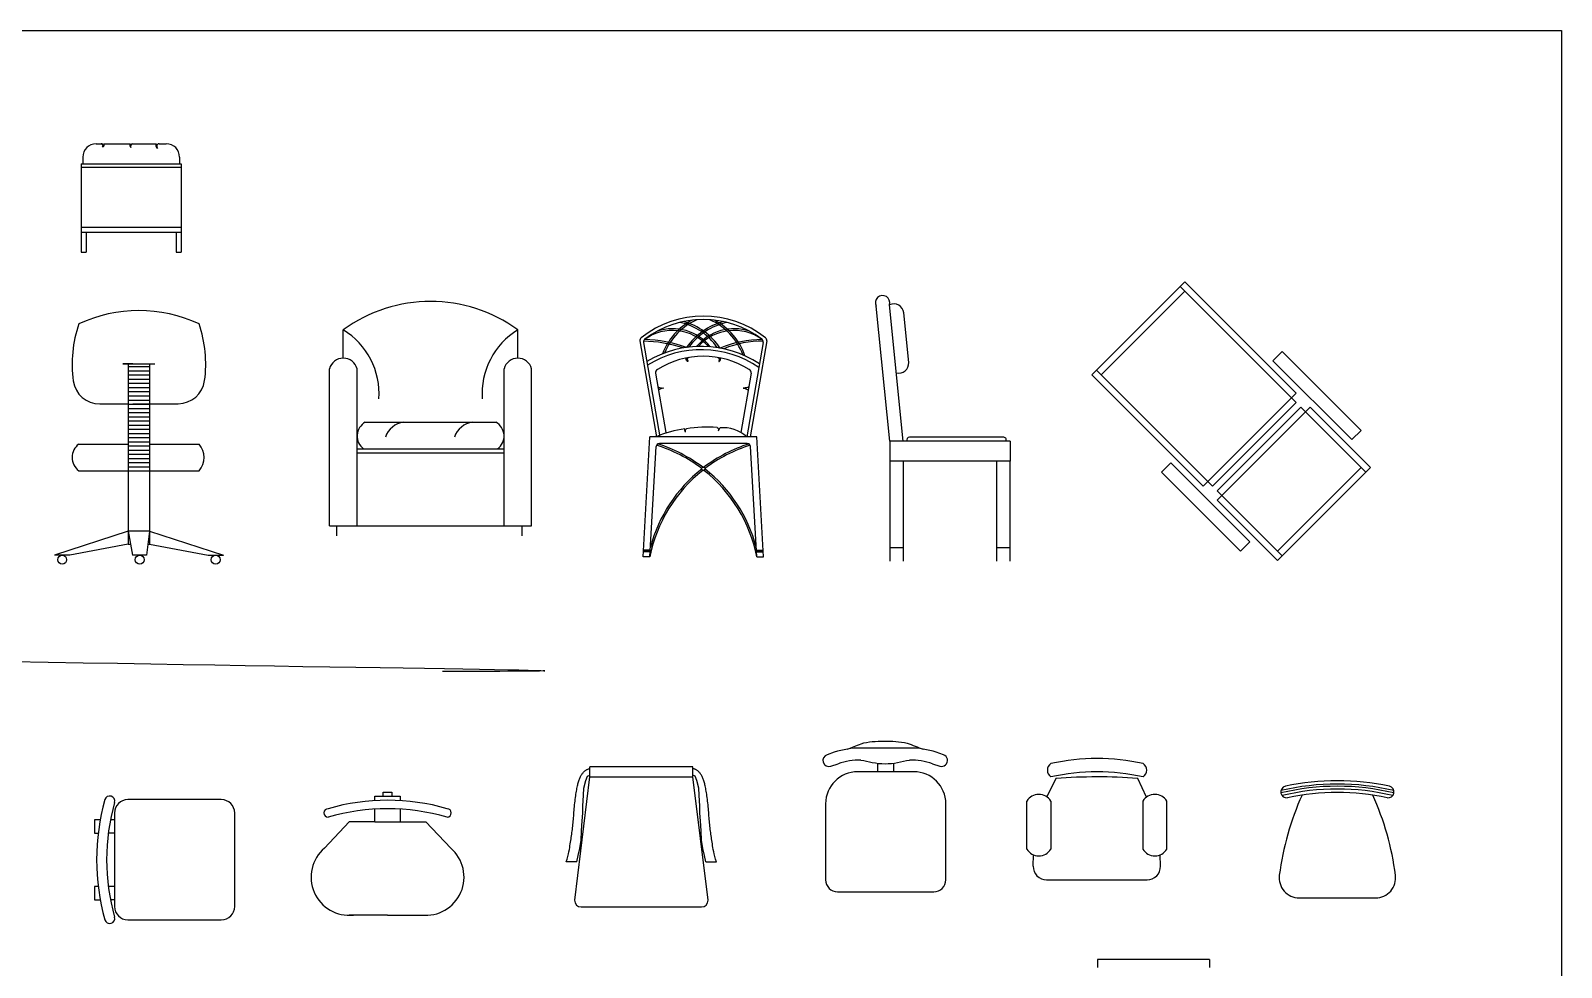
# Model space of a CAD drawing. Header units: metres. Extents: x 3586 to 7307, y 3108 to 6437.
# Drawn here: x 4052.531 to 4053.165, y 3261.813 to 3262.201 of the extents above; entities that cross this region are included whole.
import ezdxf

# ---------------------------------------------------------------- set-up
doc = ezdxf.new("R2010")
doc.units = ezdxf.units.M
doc.layers.add('FURNITURE', color=40, linetype='Continuous')
doc.layers.add('landscape', color=7, linetype='Continuous')

msp = doc.modelspace()

# ---------------------------------------------------------------- hatches: boundary and pattern name
at = {"layer": 'landscape', "linetype": 'Continuous'}
h = msp.add_hatch(dxfattribs=at)
h.set_pattern_fill('ANSI31', color=256, scale=0.01383535051856384, angle=135, style=0)
h.set_pattern_definition([(180, (4043.803296773258, 3286.038798226904), (-3.072064939893835e-19, -0.00172941881482048), [])])
h.paths.add_polyline_path([(4052.58016863813, 3262.06325814543), (4052.571314013798, 3262.06325814543), (4052.571314013798, 3262.018985023771), (4052.58016863813, 3262.018985023771)])

# ---------------------------------------------------------------- linework, layer by layer
for p, q in [((4052.37925082707, 3262.201409786619), (4053.165060419639, 3262.201409786619)), ((4053.165060419639, 3262.201409786619), (4053.165060419639, 3261.36325954664)), ((4052.551773706053, 3262.10955020911), (4052.553849008631, 3262.10955020911)), ((4052.591204455031, 3262.10955020911), (4052.593279757609, 3262.10955020911)), ((4052.970511844391, 3262.058798564483), (4053.008988705749, 3262.097275425842)), ((4053.008988705749, 3262.097275425842), (4053.05516093938, 3262.051103192211)), ((4052.974359530527, 3262.058798564483), (4053.008988705749, 3262.093427739706)), ((4053.007064862682, 3262.095351582774), (4053.05516093938, 3262.047255506076)), ((4052.886865793545, 3262.031299799412), (4052.881197500365, 3262.087206391226)), ((4052.892371706662, 3262.031299799412), (4052.886703413482, 3262.087764628256)), ((4052.886703413482, 3262.087764628256), (4052.886703413482, 3262.087764628256)), ((4052.894665480799, 3262.063855857758), (4052.89259907719, 3262.084440383359)), ((4053.049389410176, 3262.068417779823), (4053.04554172404, 3262.064570093687)), ((4053.04554172404, 3262.064570093687), (4053.078247056195, 3262.031864761532)), ((4053.049389410176, 3262.068417779823), (4053.08209474233, 3262.035712447668)), ((4053.016684078021, 3262.012626330853), (4052.970511844391, 3262.058798564483)), ((4053.020531764157, 3262.012626330853), (4052.972435687459, 3262.060722407551)), ((4053.05516093938, 3262.051103192211), (4053.016684078021, 3262.012626330853)), ((4053.05516093938, 3262.047255506076), (4053.020531764157, 3262.012626330853)), ((4053.057084782447, 3262.045331663007), (4053.022455607224, 3262.010702487785)), ((4053.060932468583, 3262.045331663007), (4053.022455607224, 3262.006854801649)), ((4053.057084782447, 3262.045331663007), (4053.084018585399, 3262.018397860056)), ((4053.060932468583, 3262.045331663007), (4053.085942428466, 3262.020321703124)), ((4052.933813119995, 3262.032960041474), (4052.894964966422, 3262.032960041474)), ((4053.08209474233, 3262.035712447668), (4053.078247056195, 3262.031864761532)), ((4052.886865793545, 3262.031299799412), (4052.886865793545, 3262.022998589101)), ((4052.936673055412, 3262.031299799412), (4052.886865793545, 3262.031299799412)), ((4052.936673055412, 3262.031299799412), (4052.936673055412, 3262.022998589101)), ((4052.886865793545, 3262.022998589101), (4052.886865793545, 3261.981492537545)), ((4052.936673055412, 3262.022998589101), (4052.886865793545, 3262.022998589101)), ((4052.892399933752, 3262.022998589101), (4052.892399933752, 3261.981492537545)), ((4052.931138915204, 3261.981492537545), (4052.931138915204, 3262.022998589101)), ((4052.936673055412, 3261.981492537545), (4052.936673055412, 3262.022998589101)), ((4053.003217176545, 3262.022245546193), (4052.99936949041, 3262.018397860057)), ((4053.0359225087, 3261.989540214038), (4053.003217176545, 3262.022245546193)), ((4053.08209474233, 3262.020321703124), (4053.047465567108, 3261.985692527902)), ((4053.085942428466, 3262.020321703124), (4053.047465567108, 3261.981844841766)), ((4053.032074822564, 3261.985692527902), (4052.99936949041, 3262.018397860057)), ((4053.049389410176, 3261.983768684834), (4053.022455607224, 3262.010702487785)), ((4053.047465567108, 3261.981844841766), (4053.022455607224, 3262.006854801649)), ((4053.0359225087, 3261.989540214038), (4053.032074822564, 3261.985692527902)), ((4052.892399933752, 3261.987026677753), (4052.886865793545, 3261.987026677753)), ((4052.936673055412, 3261.987026677753), (4052.931138915204, 3261.987026677753))]:
    msp.add_line(p, q)
for centre, radius, start, end in [((4052.883837170906, 3262.088602854046), 0.002986296866928823, 343.6985671930616, 207.8801479723248), ((4052.888470902953, 3262.084009127623), 0.004150638991617874, 5.963854878460098, 115.2035599378231), ((4052.890523105666, 3262.063566064565), 0.004152499468513093, 256.2705245579493, 4.001790815514078), ((4052.894978224351, 3262.03185554957), 0.001104571473431303, 90.68772517951774, 210.2077229805217), ((4052.933807982067, 3262.031692757679), 0.001267294211050667, 341.9361538308236, 90.23229206339879)]:
    msp.add_arc(centre, radius, start, end)
at = {"start_tangent": (0.9977237583922981, -0.06743368549580633), "end_tangent": (-1, 0)}
msp.add_spline([(4052.030119585056, 3261.956708682202), (4052.082370496824, 3261.953177172081), (4052.701481533636, 3261.935798379509)], degree=3, dxfattribs=at)
at = {"layer": 'FURNITURE'}
for p, q in [((4052.557999613787, 3262.154515098296), (4052.560189079359, 3262.154515098296)), ((4052.561143658259, 3262.154515098296), (4052.57223767301, 3262.154515098296)), ((4052.573026427198, 3262.154515098296), (4052.583000683339, 3262.154515098296)), ((4052.584058350065, 3262.154515098296), (4052.587053849876, 3262.154515098296)), ((4052.551773706053, 3262.146213887984), (4052.551773706053, 3262.10955020911)), ((4052.551773706053, 3262.146213887984), (4052.593279757609, 3262.146213887984)), ((4052.552465473579, 3262.148980958088), (4052.552465473579, 3262.146213887984)), ((4052.592587990083, 3262.148980958088), (4052.592587990083, 3262.146213887984)), ((4052.593279757609, 3262.146213887984), (4052.593279757609, 3262.10955020911)), ((4052.551773706053, 3262.144830352933), (4052.593279757609, 3262.144830352933)), ((4052.551773706053, 3262.119926721999), (4052.593279757609, 3262.119926721999)), ((4052.551773706053, 3262.117851419421), (4052.593279757609, 3262.117851419421)), ((4052.553849008631, 3262.117851419421), (4052.553849008631, 3262.10955020911)), ((4052.591204455031, 3262.117851419421), (4052.591204455031, 3262.10955020911)), ((4052.660412910696, 3262.065642779183), (4052.660412910696, 3262.077358430813)), ((4052.73271458056, 3262.065642779183), (4052.73271458056, 3262.077358430813)), ((4052.569047640607, 3262.063358720804), (4052.582388713607, 3262.063358720804)), ((4052.654700635959, 3261.996213277524), (4052.654700635959, 3262.061239424962)), ((4052.666125185433, 3261.996213277524), (4052.666125185433, 3262.061239424962)), ((4052.727002305823, 3261.996213277524), (4052.727002305823, 3262.061239424962)), ((4052.738426855296, 3261.996213277524), (4052.738426855296, 3262.061239424962)), ((4052.669502223668, 3262.039102864132), (4052.723625267588, 3262.039102864132)), ((4052.666125185433, 3262.028034583717), (4052.727002305823, 3262.028034583717)), ((4052.666125185433, 3262.026374341654), (4052.727002305823, 3262.026374341654)), ((4052.654700635959, 3261.996213277524), (4052.738426855296, 3261.996213277524)), ((4052.657536517022, 3261.996213277524), (4052.657536517022, 3261.992062672369)), ((4052.734435485375, 3261.996213277524), (4052.734435485375, 3261.992062672369)), ((4052.863834783967, 3261.902274115218), (4052.860836597408, 3261.901274719698)), ((4052.895045321395, 3261.904063276307), (4052.874860091373, 3261.904063276307)), ((4052.90906881536, 3261.901274719698), (4052.906070628801, 3261.902274115218)), ((4052.862411641323, 3261.896549587953), (4052.865409827882, 3261.897548983472)), ((4052.89675753523, 3261.89424598173), (4052.873514146359, 3261.89424598173)), ((4052.88181535667, 3261.89424598173), (4052.88181535667, 3261.897738919703)), ((4052.888456324918, 3261.89424598173), (4052.888456324918, 3261.897795035367)), ((4052.904495584886, 3261.897548983472), (4052.907493771444, 3261.896549587953)), ((4052.955657672166, 3261.891395927538), (4052.951864849175, 3261.883795339378)), ((4052.993198512263, 3261.883698491924), (4052.989535741567, 3261.891410039596)), ((4052.609875069275, 3261.882652858133), (4052.571136087823, 3261.882652858133)), ((4052.673453759932, 3261.882274861085), (4052.673453759932, 3261.884035723878)), ((4052.673453759932, 3261.884035723878), (4052.684018936692, 3261.884035723878)), ((4052.676975485519, 3261.884035723878), (4052.676975485519, 3261.885796572585)), ((4052.676975485519, 3261.885796572585), (4052.680497211105, 3261.885796572585)), ((4052.680497211105, 3261.885796572585), (4052.680497211105, 3261.884035723878)), ((4052.684018936692, 3261.884035723878), (4052.684018936692, 3261.882274861085)), ((4052.860232209861, 3261.880964045232), (4052.860232209861, 3261.84941944605)), ((4052.910039471727, 3261.84941944605), (4052.910039471727, 3261.880964045232)), ((4052.943579411164, 3261.86212502986), (4052.943579411164, 3261.882047934607)), ((4052.953540863537, 3261.882047934607), (4052.953540863537, 3261.86212502986)), ((4052.9916605747, 3261.882047934607), (4052.9916605747, 3261.86212502986)), ((4052.993198512263, 3261.883698491924), (4052.993198512263, 3261.883698491924)), ((4053.001622027073, 3261.86212502986), (4053.001622027073, 3261.882047934607)), ((4052.557300737305, 3261.874351647822), (4052.557300737305, 3261.868817507614)), ((4052.559724529629, 3261.874351647822), (4052.557300737305, 3261.874351647822)), ((4052.565601947616, 3261.874351647822), (4052.563948813163, 3261.874351647822)), ((4052.565601947616, 3261.877118717926), (4052.565601947616, 3261.838379736474)), ((4052.615409209483, 3261.838379736474), (4052.615409209483, 3261.877118717926)), ((4052.673453759932, 3261.873371164023), (4052.673453759932, 3261.878653752402)), ((4052.684018936692, 3261.878653752402), (4052.684018936692, 3261.873371164023)), ((4052.557300737305, 3261.868817507614), (4052.558876479753, 3261.868817507614)), ((4052.565601947616, 3261.868817507614), (4052.563059351161, 3261.868817507614)), ((4052.662888583172, 3261.873470547118), (4052.65257485762, 3261.862611834531)), ((4052.673453759932, 3261.873470547118), (4052.662888583172, 3261.873470547118)), ((4052.684018936692, 3261.873371164023), (4052.673453759932, 3261.873371164023)), ((4052.684018936692, 3261.873470547118), (4052.694584113451, 3261.873470547118)), ((4052.694584113451, 3261.873470547118), (4052.704897486831, 3261.862611834531)), ((4052.946274814151, 3261.855078132427), (4052.946412614243, 3261.859764995769)), ((4052.998926347378, 3261.855078132427), (4052.998788547287, 3261.859764995769)), ((4052.951750292473, 3261.84946347048), (4052.993451145764, 3261.84946347048)), ((4052.557300737305, 3261.846680946785), (4052.557300737305, 3261.841146806577)), ((4052.558876479753, 3261.846680946785), (4052.557300737305, 3261.846680946785)), ((4052.565601947616, 3261.846680946785), (4052.563059351161, 3261.846680946785)), ((4052.865212936048, 3261.844438719863), (4052.905058745541, 3261.844438719863)), ((4053.056424421728, 3261.841956247489), (4053.088096679491, 3261.841956247489)), ((4052.557300737305, 3261.841146806577), (4052.559724529629, 3261.841146806577)), ((4052.565601947616, 3261.841146806577), (4052.563948813163, 3261.841146806577)), ((4052.571136087823, 3261.832845596266), (4052.609875069275, 3261.832845596266)), ((4052.678736348312, 3261.834731565667), (4052.662888583172, 3261.834731565667)), ((4052.678736348312, 3261.834731565667), (4052.694584113451, 3261.834731565667)), ((4053.019306032863, 3261.816449778859), (4052.972819255121, 3261.816449778859)), ((4052.972819255121, 3261.816449778859), (4052.972819255121, 3261.813129018028)), ((4053.019306032863, 3261.816449778859), (4053.019306032863, 3261.813129018028))]:
    msp.add_line(p, q, dxfattribs=at)
at = {"layer": 'FURNITURE', "lineweight": -3}
for p, q in [((4052.783280646519, 3262.072762631006), (4052.790204912274, 3262.033064826247)), ((4052.784793876242, 3262.072138830013), (4052.791609335884, 3262.033064826247)), ((4052.834354929756, 3262.072138830013), (4052.827539470115, 3262.033064826247)), ((4052.83586815948, 3262.072762631006), (4052.828943893725, 3262.033064826247)), ((4052.78981727747, 3262.05944247553), (4052.794101643162, 3262.034879594959)), ((4052.829331528529, 3262.05944247553), (4052.825047162836, 3262.034879594959)), ((4052.784670772066, 3261.98325756438), (4052.78743784217, 3262.033064826247)), ((4052.831710963829, 3262.033064826247), (4052.78743784217, 3262.033064826247)), ((4052.834478033933, 3261.98325756438), (4052.831710963829, 3262.033064826247)), ((4052.787443794475, 3261.983287902035), (4052.789982853574, 3262.028990965808)), ((4052.827784547529, 3262.030297756144), (4052.79136425847, 3262.030297756144)), ((4052.831705011524, 3261.983287902035), (4052.829165952425, 3262.028990965808)), ((4052.78743784217, 3261.98325756438), (4052.784670772066, 3261.98325756438)), ((4052.787557403637, 3261.985332866958), (4052.784786066653, 3261.985332866958)), ((4052.787576619402, 3261.985678750721), (4052.784805282418, 3261.985678750721)), ((4052.787595835166, 3261.986024634484), (4052.784824498183, 3261.986024634484)), ((4052.831552970832, 3261.986024634484), (4052.834324307816, 3261.986024634484)), ((4052.831572186597, 3261.985678750721), (4052.834343523581, 3261.985678750721)), ((4052.831591402361, 3261.985332866958), (4052.834362739345, 3261.985332866958)), ((4052.831710963829, 3261.98325756438), (4052.834478033933, 3261.98325756438))]:
    msp.add_line(p, q, dxfattribs=at)
at = {"layer": 'FURNITURE', "linetype": 'Continuous'}
for p, q in [((4052.758837837513, 3261.892506212161), (4052.75900192477, 3261.892798138057)), ((4052.75900192477, 3261.892798138057), (4052.759173483116, 3261.893076782017)), ((4052.759173483116, 3261.893076782017), (4052.759352235845, 3261.893341590625)), ((4052.759352235845, 3261.893341590625), (4052.759537629542, 3261.89359201047)), ((4052.759537629542, 3261.89359201047), (4052.759728003965, 3261.893827488136)), ((4052.759728003965, 3261.893827488136), (4052.759922252286, 3261.894047470209)), ((4052.759922252286, 3261.894047470209), (4052.760119267678, 3261.894251126568)), ((4052.760119267678, 3261.894251126568), (4052.760317389897, 3261.8944379038)), ((4052.760317389897, 3261.8944379038), (4052.760515512117, 3261.894606695077)), ((4052.760515512117, 3261.894606695077), (4052.760712527508, 3261.894757500397)), ((4052.760712527508, 3261.894757500397), (4052.76090760595, 3261.894889766348)), ((4052.76090760595, 3261.894889766348), (4052.761103514514, 3261.895006813414)), ((4052.761103514514, 3261.895006813414), (4052.761303296975, 3261.895112238785)), ((4052.761303296975, 3261.895112238785), (4052.761510827233, 3261.895209362945)), ((4052.761510827233, 3261.895209362945), (4052.761728872357, 3261.895302059794)), ((4052.761564508393, 3261.892352363063), (4052.762480685304, 3261.892823041688)), ((4052.761728872357, 3261.895302059794), (4052.761961029539, 3261.895393926521)), ((4052.761961029539, 3261.895393926521), (4052.762210342555, 3261.895488837026)), ((4052.762210342555, 3261.895488837026), (4052.762480685304, 3261.895590111792)), ((4052.762480685304, 3261.892131274162), (4052.762480685304, 3261.896281879317)), ((4052.805286152981, 3261.896281879317), (4052.762480685304, 3261.896281879317)), ((4052.805286152981, 3261.892131274162), (4052.805286152981, 3261.896281879317)), ((4052.80555649573, 3261.895488837026), (4052.805286152981, 3261.895590111792)), ((4052.806202329892, 3261.892352363063), (4052.805286152981, 3261.892823041688)), ((4052.805805808746, 3261.895393926521), (4052.80555649573, 3261.895488837026)), ((4052.806037965928, 3261.895302059794), (4052.805805808746, 3261.895393926521)), ((4052.806256011052, 3261.895209362945), (4052.806037965928, 3261.895302059794)), ((4052.80646354131, 3261.895112238785), (4052.806256011052, 3261.895209362945)), ((4052.806663323771, 3261.895006813414), (4052.80646354131, 3261.895112238785)), ((4052.806859232335, 3261.894889766348), (4052.806663323771, 3261.895006813414)), ((4052.807054310777, 3261.894757500397), (4052.806859232335, 3261.894889766348)), ((4052.807251326168, 3261.894606695077), (4052.807054310777, 3261.894757500397)), ((4052.807449448388, 3261.8944379038), (4052.807251326168, 3261.894606695077)), ((4052.807647570607, 3261.894251126568), (4052.807449448388, 3261.8944379038)), ((4052.807844585999, 3261.894047470209), (4052.807647570607, 3261.894251126568)), ((4052.80803883432, 3261.893827488136), (4052.807844585999, 3261.894047470209)), ((4052.808229208743, 3261.89359201047), (4052.80803883432, 3261.893827488136)), ((4052.80841460244, 3261.893341590625), (4052.808229208743, 3261.89359201047)), ((4052.808593355169, 3261.893076782017), (4052.80841460244, 3261.893341590625)), ((4052.808764913515, 3261.892798138057), (4052.808593355169, 3261.893076782017)), ((4052.808929000772, 3261.892506212161), (4052.808764913515, 3261.892798138057)), ((4052.762469893731, 3261.892132934404), (4052.756200542997, 3261.840940200536)), ((4052.756906699287, 3261.885540943296), (4052.757009080881, 3261.886166301139)), ((4052.757009080881, 3261.886166301139), (4052.757112015889, 3261.886759284263)), ((4052.757112015889, 3261.886759284263), (4052.757215227604, 3261.887317955716)), ((4052.757215227604, 3261.887317955716), (4052.757318992733, 3261.88784425245)), ((4052.757318992733, 3261.88784425245), (4052.757424141397, 3261.88834038812)), ((4052.757424141397, 3261.88834038812), (4052.75753122701, 3261.888809406502)), ((4052.75753122701, 3261.888809406502), (4052.757640802986, 3261.889254074668)), ((4052.757640802986, 3261.889254074668), (4052.757753422739, 3261.889677159687)), ((4052.757753422739, 3261.889677159687), (4052.757870193097, 3261.890080875215)), ((4052.757870193097, 3261.890080875215), (4052.757991390768, 3261.890468541736)), ((4052.757991390768, 3261.890468541736), (4052.758117845872, 3261.890842096201)), ((4052.758117845872, 3261.890842096201), (4052.758249558409, 3261.891202092021)), ((4052.758249558409, 3261.891202092021), (4052.758387081793, 3261.891548529198)), ((4052.758387081793, 3261.891548529198), (4052.758530969438, 3261.891881407731)), ((4052.758530969438, 3261.891881407731), (4052.758680944638, 3261.892200450915)), ((4052.758680944638, 3261.892200450915), (4052.758837837513, 3261.892506212161)), ((4052.759915334611, 3261.884527918931), (4052.760080251989, 3261.887483703216)), ((4052.760080251989, 3261.887483703216), (4052.76090483888, 3261.89061353621)), ((4052.76090483888, 3261.89061353621), (4052.761564508393, 3261.892352363063)), ((4052.762480685304, 3261.892131274162), (4052.805286152981, 3261.892131274162)), ((4052.811541945071, 3261.840940200536), (4052.805273147751, 3261.892129060506)), ((4052.806861999405, 3261.89061353621), (4052.806202329892, 3261.892352363063)), ((4052.807686586296, 3261.887483703216), (4052.806861999405, 3261.89061353621)), ((4052.807851503674, 3261.884527918931), (4052.807686586296, 3261.887483703216)), ((4052.809085893647, 3261.892200450915), (4052.808929000772, 3261.892506212161)), ((4052.809235868847, 3261.891881407731), (4052.809085893647, 3261.892200450915)), ((4052.809379756492, 3261.891548529198), (4052.809235868847, 3261.891881407731)), ((4052.809517279876, 3261.891202092021), (4052.809379756492, 3261.891548529198)), ((4052.809648992413, 3261.890842096201), (4052.809517279876, 3261.891202092021)), ((4052.809775447517, 3261.890468541736), (4052.809648992413, 3261.890842096201)), ((4052.809896645188, 3261.890080875215), (4052.809775447517, 3261.890468541736)), ((4052.810013415546, 3261.889677159687), (4052.809896645188, 3261.890080875215)), ((4052.810126035299, 3261.889254074668), (4052.810013415546, 3261.889677159687)), ((4052.810235611275, 3261.888809406502), (4052.810126035299, 3261.889254074668)), ((4052.810342696888, 3261.88834038812), (4052.810235611275, 3261.888809406502)), ((4052.810447845552, 3261.88784425245), (4052.810342696888, 3261.88834038812)), ((4052.810551610681, 3261.887317955716), (4052.810447845552, 3261.88784425245)), ((4052.810654822396, 3261.886759284263), (4052.810551610681, 3261.887317955716)), ((4052.810757757404, 3261.886166301139), (4052.810654822396, 3261.886759284263)), ((4052.810860138998, 3261.885540943296), (4052.810757757404, 3261.886166301139)), ((4052.756186984353, 3261.879743654722), (4052.75626224866, 3261.880516774108)), ((4052.75626224866, 3261.880516774108), (4052.756342216986, 3261.881282145699)), ((4052.756342216986, 3261.881282145699), (4052.756427166039, 3261.882037002424)), ((4052.756427166039, 3261.882037002424), (4052.75651681911, 3261.88277774709)), ((4052.75651681911, 3261.88277774709), (4052.756610069372, 3261.88350161263)), ((4052.756610069372, 3261.88350161263), (4052.756706640119, 3261.884205555264)), ((4052.756706640119, 3261.884205555264), (4052.756805701229, 3261.884886254509)), ((4052.756805701229, 3261.884886254509), (4052.756906699287, 3261.885540943296)), ((4052.759585499855, 3261.880007079796), (4052.759915334611, 3261.884527918931)), ((4052.759585499855, 3261.877051295511), (4052.759585499855, 3261.880007079796)), ((4052.80818133843, 3261.880007079796), (4052.807851503674, 3261.884527918931)), ((4052.80818133843, 3261.877051295511), (4052.80818133843, 3261.880007079796)), ((4052.810961137056, 3261.884886254509), (4052.810860138998, 3261.885540943296)), ((4052.811060198166, 3261.884205555264), (4052.810961137056, 3261.884886254509)), ((4052.811156768913, 3261.88350161263), (4052.811060198166, 3261.884205555264)), ((4052.811250019175, 3261.88277774709), (4052.811156768913, 3261.88350161263)), ((4052.811339672247, 3261.882037002424), (4052.811250019175, 3261.88277774709)), ((4052.811424621299, 3261.881282145699), (4052.811339672247, 3261.882037002424)), ((4052.811504589625, 3261.880516774108), (4052.811424621299, 3261.881282145699)), ((4052.811579853932, 3261.879743654722), (4052.811504589625, 3261.880516774108)), ((4052.755604239389, 3261.872989236599), (4052.755668158709, 3261.873691518991)), ((4052.755668158709, 3261.873691518991), (4052.755730694493, 3261.874407636733)), ((4052.755730694493, 3261.874407636733), (4052.755792676864, 3261.875138696655)), ((4052.755792676864, 3261.875138696655), (4052.755854659234, 3261.875885252169)), ((4052.755854659234, 3261.875885252169), (4052.755917195018, 3261.876644812913)), ((4052.755917195018, 3261.876644812913), (4052.755981114338, 3261.877413781694)), ((4052.755981114338, 3261.877413781694), (4052.756046970606, 3261.87818883803)), ((4052.756046970606, 3261.87818883803), (4052.756115317238, 3261.878966661437)), ((4052.756115317238, 3261.878966661437), (4052.756186984353, 3261.879743654722)), ((4052.759091024427, 3261.8697487208), (4052.759420859184, 3261.873921739224)), ((4052.759420859184, 3261.873921739224), (4052.759585499855, 3261.877051295511)), ((4052.808345979101, 3261.873921739224), (4052.80818133843, 3261.877051295511)), ((4052.808675813858, 3261.8697487208), (4052.808345979101, 3261.873921739224)), ((4052.811651521047, 3261.878966661437), (4052.811579853932, 3261.879743654722)), ((4052.811719867679, 3261.87818883803), (4052.811651521047, 3261.878966661437)), ((4052.811785723947, 3261.877413781694), (4052.811719867679, 3261.87818883803)), ((4052.811849643267, 3261.876644812913), (4052.811785723947, 3261.877413781694)), ((4052.811912179051, 3261.875885252169), (4052.811849643267, 3261.876644812913)), ((4052.811974161421, 3261.875138696655), (4052.811912179051, 3261.875885252169)), ((4052.812036143792, 3261.874407636733), (4052.811974161421, 3261.875138696655)), ((4052.812098679576, 3261.873691518991), (4052.812036143792, 3261.874407636733)), ((4052.812162598896, 3261.872989236599), (4052.812098679576, 3261.873691518991)), ((4052.754875393124, 3261.867030074423), (4052.75497390082, 3261.867685039917)), ((4052.75497390082, 3261.867685039917), (4052.75506825791, 3261.868334747977)), ((4052.75506825791, 3261.868334747977), (4052.755157910982, 3261.868982795795)), ((4052.755157910982, 3261.868982795795), (4052.755242860034, 3261.869632780563)), ((4052.755242860034, 3261.869632780563), (4052.75532282836, 3261.870287746056)), ((4052.75532282836, 3261.870287746056), (4052.755398369374, 3261.870949352518)), ((4052.755398369374, 3261.870949352518), (4052.755470036489, 3261.87161926019)), ((4052.755470036489, 3261.87161926019), (4052.755538383121, 3261.872298852607)), ((4052.755538383121, 3261.872298852607), (4052.755604239389, 3261.872989236599)), ((4052.758926107049, 3261.865923523088), (4052.759091024427, 3261.8697487208)), ((4052.808840731236, 3261.865923523088), (4052.808675813858, 3261.8697487208)), ((4052.812228455164, 3261.872298852607), (4052.812162598896, 3261.872989236599)), ((4052.812296801796, 3261.87161926019), (4052.812228455164, 3261.872298852607)), ((4052.812368468911, 3261.870949352518), (4052.812296801796, 3261.87161926019)), ((4052.812444009925, 3261.870287746056), (4052.812368468911, 3261.870949352518)), ((4052.812523978251, 3261.869632780563), (4052.812444009925, 3261.870287746056)), ((4052.812608927303, 3261.868982795795), (4052.812523978251, 3261.869632780563)), ((4052.812698580375, 3261.868334747977), (4052.812608927303, 3261.868982795795)), ((4052.812792937465, 3261.867685039917), (4052.812698580375, 3261.868334747977)), ((4052.812891445161, 3261.867030074423), (4052.812792937465, 3261.867685039917)), ((4052.75368555298, 3261.860160822891), (4052.753889209339, 3261.861096369293)), ((4052.753889209339, 3261.861096369293), (4052.754059384151, 3261.861966059426)), ((4052.754059384151, 3261.861966059426), (4052.754203548503, 3261.862780408158)), ((4052.754203548503, 3261.862780408158), (4052.754330003607, 3261.863550207061)), ((4052.754330003607, 3261.863550207061), (4052.754445943844, 3261.864286247708)), ((4052.754445943844, 3261.864286247708), (4052.754558010183, 3261.864997938139)), ((4052.754558010183, 3261.864997938139), (4052.754667032746, 3261.865689982372)), ((4052.754667032746, 3261.865689982372), (4052.75477301153, 3261.866366254305)), ((4052.75477301153, 3261.866366254305), (4052.754875393124, 3261.867030074423)), ((4052.757771685402, 3261.859490085098), (4052.758431354915, 3261.862445869382)), ((4052.758431354915, 3261.862445869382), (4052.758926107049, 3261.865923523088)), ((4052.80933548337, 3261.862445869382), (4052.808840731236, 3261.865923523088)), ((4052.809995152883, 3261.859490085098), (4052.80933548337, 3261.862445869382)), ((4052.812993826755, 3261.866366254305), (4052.812891445161, 3261.867030074423)), ((4052.813099805539, 3261.865689982372), (4052.812993826755, 3261.866366254305)), ((4052.813208828102, 3261.864997938139), (4052.813099805539, 3261.865689982372)), ((4052.813320894441, 3261.864286247708), (4052.813208828102, 3261.864997938139)), ((4052.813436834678, 3261.863550207061), (4052.813320894441, 3261.864286247708)), ((4052.813563289782, 3261.862780408158), (4052.813436834678, 3261.863550207061)), ((4052.813707454134, 3261.861966059426), (4052.813563289782, 3261.862780408158)), ((4052.813877628946, 3261.861096369293), (4052.813707454134, 3261.861966059426)), ((4052.814081285305, 3261.860160822891), (4052.813877628946, 3261.861096369293)), ((4052.752795939941, 3261.85685113034), (4052.753146527723, 3261.85804871828)), ((4052.757112015889, 3261.85685113034), (4052.752795939941, 3261.85685113034)), ((4052.753146527723, 3261.85804871828), (4052.753440667275, 3261.859148628647)), ((4052.753440667275, 3261.859148628647), (4052.75368555298, 3261.860160822891)), ((4052.757112015889, 3261.85685113034), (4052.757771685402, 3261.859490085098)), ((4052.810654822396, 3261.85685113034), (4052.809995152883, 3261.859490085098)), ((4052.810654822396, 3261.85685113034), (4052.814970898344, 3261.85685113034)), ((4052.81432617101, 3261.859148628647), (4052.814081285305, 3261.860160822891)), ((4052.814620310562, 3261.85804871828), (4052.81432617101, 3261.859148628647)), ((4052.814970898344, 3261.85685113034), (4052.814620310562, 3261.85804871828)), ((4052.758967613101, 3261.838173130433), (4052.808774874968, 3261.838173130433))]:
    msp.add_line(p, q, dxfattribs=at)
at = {"layer": 'FURNITURE', "const_width": 1.383535051856384e-05}
for points in [[(4052.555943462212, 3262.153491569149, 1), (4052.555957297562, 3262.153491569149, 1)], [(4052.55823329708, 3262.153857389044, 1), (4052.558247132431, 3262.153857389044, 1)], [(4052.55823329708, 3262.153308659202, 1), (4052.558247132431, 3262.153308659202, 1)], [(4052.560339949653, 3262.152668474386, 1), (4052.560353785003, 3262.152668474386, 1)], [(4052.561164296198, 3262.152942839307, 1), (4052.561178131548, 3262.152942839307, 1)], [(4052.561805445467, 3262.153857389044, 1), (4052.561819280817, 3262.153857389044, 1)], [(4052.571454928842, 3262.154126803649, 1), (4052.571468764193, 3262.154126803649, 1)], [(4052.572096078111, 3262.152754979045, 1), (4052.572109913462, 3262.152754979045, 1)], [(4052.573012019549, 3262.152663524071, 1), (4052.573025854899, 3262.152663524071, 1)], [(4052.573195201845, 3262.153760983755, 1), (4052.573209037195, 3262.153760983755, 1)], [(4052.582446151191, 3262.152937888992, 1), (4052.582459986541, 3262.152937888992, 1)], [(4052.583545274923, 3262.153669528781, 1), (4052.583559110274, 3262.153669528781, 1)], [(4052.588399736828, 3262.153852438729, 1), (4052.588413572179, 3262.153852438729, 1)], [(4052.588582919124, 3262.153029343966, 1), (4052.588596754474, 3262.153029343966, 1)], [(4052.588949298694, 3262.153029343966, 1), (4052.588963134045, 3262.153029343966, 1)], [(4052.589590447963, 3262.152754979045, 1), (4052.589604283314, 3262.152754979045, 1)], [(4052.552737685906, 3262.148187191166, 1), (4052.552751521257, 3262.148187191166, 1)], [(4052.553012463094, 3262.149467557301, 1), (4052.553026298445, 3262.149467557301, 1)], [(4052.553653619853, 3262.151662473173, 1), (4052.553667455204, 3262.151662473173, 1)], [(4052.553745214746, 3262.148095736192, 1), (4052.553759050097, 3262.148095736192, 1)], [(4052.554111586827, 3262.150473562011, 1), (4052.554125422178, 3262.150473562011, 1)], [(4052.554935933372, 3262.151388108251, 1), (4052.554949768722, 3262.151388108251, 1)], [(4052.555302305453, 3262.150473562011, 1), (4052.555316140803, 3262.150473562011, 1)], [(4052.555577082641, 3262.152485564439, 1), (4052.555590917992, 3262.152485564439, 1)], [(4052.556401429185, 3262.151479563225, 1), (4052.556415264536, 3262.151479563225, 1)], [(4052.55924082592, 3262.150930833383, 1), (4052.559254661271, 3262.150930833383, 1)], [(4052.560523139438, 3262.152119748041, 1), (4052.560536974789, 3262.152119748041, 1)], [(4052.573103606951, 3262.151291702963, 1), (4052.573117442302, 3262.151291702963, 1)], [(4052.582720935869, 3262.152297707673, 1), (4052.582734771219, 3262.152297707673, 1)], [(4052.583636869816, 3262.152389162647, 1), (4052.583650705166, 3262.152389162647, 1)], [(4052.583636869816, 3262.151108793015, 1), (4052.583650705166, 3262.151108793015, 1)], [(4052.583820059601, 3262.151931887778, 1), (4052.583833894952, 3262.151931887778, 1)], [(4052.587483795391, 3262.15248061762, 1), (4052.587497630741, 3262.15248061762, 1)], [(4052.588949298694, 3262.150742973121, 1), (4052.588963134045, 3262.150742973121, 1)], [(4052.589407265668, 3262.152206252699, 1), (4052.589421101019, 3262.152206252699, 1)], [(4052.589682042857, 3262.151657522857, 1), (4052.589695878207, 3262.151657522857, 1)], [(4052.590048414937, 3262.15248061762, 1), (4052.590062250288, 3262.15248061762, 1)], [(4052.590872761482, 3262.150651521643, 1), (4052.590886596833, 3262.150651521643, 1)], [(4052.59114753867, 3262.152297707673, 1), (4052.591161374021, 3262.152297707673, 1)], [(4052.591513918241, 3262.150468611696, 1), (4052.591527753591, 3262.150468611696, 1)], [(4052.591971885215, 3262.148913877144, 1), (4052.591985720565, 3262.148913877144, 1)]]:
    msp.add_lwpolyline(points, format="xyb", close=True, dxfattribs=at)
at = {"layer": 'FURNITURE', "lineweight": -3, "const_width": 1.383534930789796e-09}
for points in [[(4052.798530108337, 3262.064338706315, 1), (4052.798530455604, 3262.064338706315, 1)], [(4052.799140657445, 3262.064582568922, 1), (4052.799141004712, 3262.064582568922, 1)], [(4052.799384877088, 3262.063972912403, 1), (4052.799385224355, 3262.063972912403, 1)], [(4052.79950698691, 3262.063972912403, 1), (4052.799507334177, 3262.063972912403, 1)], [(4052.800884136108, 3262.06525410438, 1), (4052.800884483376, 3262.06525410438, 1)], [(4052.801250465574, 3262.064888310469, 1), (4052.80125081284, 3262.064888310469, 1)], [(4052.801250465574, 3262.064644447861, 1), (4052.80125081284, 3262.064644447861, 1)], [(4052.80192841465, 3262.064400585254, -1), (4052.801928067383, 3262.064400585254, -1)], [(4052.802172634293, 3262.065010241772, -1), (4052.802172287026, 3262.065010241772, -1)], [(4052.802172634293, 3262.064156722646, -1), (4052.802172287026, 3262.064156722646, -1)], [(4052.803637946432, 3262.065010241772, -1), (4052.803637599165, 3262.065010241772, -1)], [(4052.803637946432, 3262.06427865395, -1), (4052.803637599165, 3262.06427865395, -1)], [(4052.804092444557, 3262.065070294137, -1), (4052.804092097289, 3262.065070294137, -1)], [(4052.80424849554, 3262.064522516557, -1), (4052.804248148273, 3262.064522516557, -1)], [(4052.814884332141, 3262.064512993218, 1), (4052.814884679408, 3262.064512993218, 1)], [(4052.815056361442, 3262.065070294137, 1), (4052.815056708709, 3262.065070294137, 1)], [(4052.815494881249, 3262.065000718433, 1), (4052.815495228516, 3262.065000718433, 1)], [(4052.815494881249, 3262.06426913061, 1), (4052.815495228516, 3262.06426913061, 1)], [(4052.816960193388, 3262.065000718433, 1), (4052.816960540655, 3262.065000718433, 1)], [(4052.816960193388, 3262.064147199306, 1), (4052.816960540655, 3262.064147199306, 1)], [(4052.817204413031, 3262.064391061914, 1), (4052.817204760298, 3262.064391061914, 1)], [(4052.790416167421, 3262.059705311426, -1), (4052.790415820154, 3262.059705311426, -1)], [(4052.790782496886, 3262.058364067084, -1), (4052.790782149618, 3262.058364067084, -1)], [(4052.79114882635, 3262.059339517514, -1), (4052.791148479083, 3262.059339517514, -1)], [(4052.791270936172, 3262.059949176706, -1), (4052.791270588905, 3262.059949176706, -1)], [(4052.791637265637, 3262.058607929692, -1), (4052.791636918369, 3262.058607929692, -1)], [(4052.792125699203, 3262.05824213578, -1), (4052.792125351935, 3262.05824213578, -1)], [(4052.792369918846, 3262.06104655844, -1), (4052.792369571579, 3262.06104655844, -1)], [(4052.792369918846, 3262.059217586211, -1), (4052.792369571579, 3262.059217586211, -1)], [(4052.792614138489, 3262.059949176706, -1), (4052.792613791222, 3262.059949176706, -1)], [(4052.792980467954, 3262.05824213578, -1), (4052.792980120686, 3262.05824213578, -1)], [(4052.793224687597, 3262.060558833225, -1), (4052.79322434033, 3262.060558833225, -1)], [(4052.793835236705, 3262.059339517514, -1), (4052.793834889438, 3262.059339517514, -1)], [(4052.79420156617, 3262.061656214959, -1), (4052.794201218902, 3262.061656214959, -1)], [(4052.802783177681, 3262.063547063454, -1), (4052.802782830413, 3262.063547063454, -1)], [(4052.80351583661, 3262.063547063454, -1), (4052.803515489343, 3262.063547063454, -1)], [(4052.803637946432, 3262.063303200847, -1), (4052.803637599165, 3262.063303200847, -1)], [(4052.80424849554, 3262.06342513215, -1), (4052.804248148273, 3262.06342513215, -1)], [(4052.80424849554, 3262.062815475632, -1), (4052.804248148273, 3262.062815475632, -1)], [(4052.804736934826, 3262.061961956505, -1), (4052.804736587559, 3262.061961956505, -1)], [(4052.814395892855, 3262.061952433166, 1), (4052.814396240122, 3262.061952433166, 1)], [(4052.814884332141, 3262.063415608811, 1), (4052.814884679408, 3262.063415608811, 1)], [(4052.814884332141, 3262.062805952292, 1), (4052.814884679408, 3262.062805952292, 1)], [(4052.815494881249, 3262.063293677507, 1), (4052.815495228516, 3262.063293677507, 1)], [(4052.815616991071, 3262.063537540115, 1), (4052.815617338338, 3262.063537540115, 1)], [(4052.81634965, 3262.063537540115, 1), (4052.816349997267, 3262.063537540115, 1)], [(4052.824947239829, 3262.061656214959, 1), (4052.824947587097, 3262.061656214959, 1)], [(4052.825313569294, 3262.059339517514, 1), (4052.825313916561, 3262.059339517514, 1)], [(4052.825924118402, 3262.060558833225, 1), (4052.825924465669, 3262.060558833225, 1)], [(4052.826168338045, 3262.05824213578, 1), (4052.826168685312, 3262.05824213578, 1)], [(4052.82653466751, 3262.059949176706, 1), (4052.826535014777, 3262.059949176706, 1)], [(4052.826778887153, 3262.06104655844, 1), (4052.82677923442, 3262.06104655844, 1)], [(4052.826778887153, 3262.059217586211, 1), (4052.82677923442, 3262.059217586211, 1)], [(4052.827023106796, 3262.05824213578, 1), (4052.827023454064, 3262.05824213578, 1)], [(4052.827511540362, 3262.058607929692, 1), (4052.827511887629, 3262.058607929692, 1)], [(4052.827877869827, 3262.059949176706, 1), (4052.827878217094, 3262.059949176706, 1)], [(4052.827999979648, 3262.059339517514, 1), (4052.828000326916, 3262.059339517514, 1)], [(4052.828366309113, 3262.058364067084, 1), (4052.828366656381, 3262.058364067084, 1)], [(4052.828732638578, 3262.059705311426, 1), (4052.828732985845, 3262.059705311426, 1)], [(4052.791270936172, 3262.05726668535, -1), (4052.791270588905, 3262.05726668535, -1)], [(4052.791270936172, 3262.055803507032, -1), (4052.791270588905, 3262.055803507032, -1)], [(4052.791270936172, 3262.053974537476, -1), (4052.791270588905, 3262.053974537476, -1)], [(4052.791637265637, 3262.053974537476, -1), (4052.791636918369, 3262.053974537476, -1)], [(4052.791759375458, 3262.056169300944, -1), (4052.791759028191, 3262.056169300944, -1)], [(4052.791759375458, 3262.051779771335, -1), (4052.791759028191, 3262.051779771335, -1)], [(4052.792125699203, 3262.054096468779, -1), (4052.792125351935, 3262.054096468779, -1)], [(4052.792247809024, 3262.051901702639, -1), (4052.792247461757, 3262.051901702639, -1)], [(4052.792614138489, 3262.053608743564, -1), (4052.792613791222, 3262.053608743564, -1)], [(4052.792614138489, 3262.051413977424, -1), (4052.792613791222, 3262.051413977424, -1)], [(4052.792980467954, 3262.05226749655, -1), (4052.792980120686, 3262.05226749655, -1)], [(4052.793224687597, 3262.051901702639, -1), (4052.79322434033, 3262.051901702639, -1)], [(4052.793346797419, 3262.053852606172, -1), (4052.793346450151, 3262.053852606172, -1)], [(4052.793835236705, 3262.052755221765, -1), (4052.793834889438, 3262.052755221765, -1)], [(4052.793957346526, 3262.053364880957, -1), (4052.793956999259, 3262.053364880957, -1)], [(4052.79420156617, 3262.052023633943, -1), (4052.794201218902, 3262.052023633943, -1)], [(4052.794690005456, 3262.052755221765, -1), (4052.794689658189, 3262.052755221765, -1)], [(4052.824458800543, 3262.052755221765, 1), (4052.82445914781, 3262.052755221765, 1)], [(4052.824947239829, 3262.052023633943, 1), (4052.824947587097, 3262.052023633943, 1)], [(4052.825191459473, 3262.053364880957, 1), (4052.825191806739, 3262.053364880957, 1)], [(4052.825313569294, 3262.052755221765, 1), (4052.825313916561, 3262.052755221765, 1)], [(4052.82580200858, 3262.053852606172, 1), (4052.825802355847, 3262.053852606172, 1)], [(4052.825924118402, 3262.051901702639, 1), (4052.825924465669, 3262.051901702639, 1)], [(4052.826168338045, 3262.05226749655, 1), (4052.826168685312, 3262.05226749655, 1)], [(4052.82653466751, 3262.053608743564, 1), (4052.826535014777, 3262.053608743564, 1)], [(4052.82653466751, 3262.051413977424, 1), (4052.826535014777, 3262.051413977424, 1)], [(4052.826900996974, 3262.051901702639, 1), (4052.826901344242, 3262.051901702639, 1)], [(4052.827023106796, 3262.054096468779, 1), (4052.827023454064, 3262.054096468779, 1)], [(4052.82738943054, 3262.056169300944, 1), (4052.827389777808, 3262.056169300944, 1)], [(4052.82738943054, 3262.051779771335, 1), (4052.827389777808, 3262.051779771335, 1)], [(4052.827511540362, 3262.053974537476, 1), (4052.827511887629, 3262.053974537476, 1)], [(4052.827877869827, 3262.05726668535, 1), (4052.827878217094, 3262.05726668535, 1)], [(4052.827877869827, 3262.055803507032, 1), (4052.827878217094, 3262.055803507032, 1)], [(4052.827877869827, 3262.053974537476, 1), (4052.827878217094, 3262.053974537476, 1)], [(4052.825557788937, 3262.038976973748, 1), (4052.825558136205, 3262.038976973748, 1)], [(4052.801336849437, 3262.033438265124, 1), (4052.801337196704, 3262.033438265124, 1)], [(4052.801472490239, 3262.03546990791, 1), (4052.801472837506, 3262.03546990791, 1)], [(4052.801472490239, 3262.034657250771, 1), (4052.801472837506, 3262.034657250771, 1)], [(4052.802015053575, 3262.034386365079, 1), (4052.802015400842, 3262.034386365079, 1)], [(4052.802693257713, 3262.035740793603, 1), (4052.80269360498, 3262.035740793603, 1)], [(4052.802693257713, 3262.034115479386, 1), (4052.80269360498, 3262.034115479386, 1)], [(4052.803235820919, 3262.035063579341, 1), (4052.803236168187, 3262.035063579341, 1)], [(4052.803235820919, 3262.034657250771, 1), (4052.803236168187, 3262.034657250771, 1)], [(4052.803914025058, 3262.036282565048, 1), (4052.803914372324, 3262.036282565048, 1)], [(4052.804320947592, 3262.035876236479, 1), (4052.804321294859, 3262.035876236479, 1)], [(4052.804727870126, 3262.036553450741, 1), (4052.804728217394, 3262.036553450741, 1)], [(4052.804863510928, 3262.035876236479, 1), (4052.804863858195, 3262.035876236479, 1)], [(4052.805406074264, 3262.036418007865, 1), (4052.805406421532, 3262.036418007865, 1)], [(4052.81449400953, 3262.036688893557, 1), (4052.814494356798, 3262.036688893557, 1)], [(4052.814900932065, 3262.035876236479, 1), (4052.814901279332, 3262.035876236479, 1)], [(4052.814900932065, 3262.035063579341, 1), (4052.814901279332, 3262.035063579341, 1)], [(4052.815172213668, 3262.036418007865, 1), (4052.815172560935, 3262.036418007865, 1)], [(4052.815579136203, 3262.035334465033, 1), (4052.81557948347, 3262.035334465033, 1)], [(4052.815850417806, 3262.034792693648, 1), (4052.815850765073, 3262.034792693648, 1)], [(4052.816528621944, 3262.035740793603, 1), (4052.816528969212, 3262.035740793603, 1)], [(4052.816528621944, 3262.035063579341, 1), (4052.816528969212, 3262.035063579341, 1)], [(4052.81707118528, 3262.036418007865, 1), (4052.817071532547, 3262.036418007865, 1)], [(4052.817206826082, 3262.036011679295, 1), (4052.817207173349, 3262.036011679295, 1)], [(4052.821406060723, 3262.036294485065, 1), (4052.821406407991, 3262.036294485065, 1)], [(4052.822260829475, 3262.036416416369, 1), (4052.822261176742, 3262.036416416369, 1)], [(4052.822749268761, 3262.036050622458, 1), (4052.822749616028, 3262.036050622458, 1)], [(4052.823237708048, 3262.036904141584, 1), (4052.823238055315, 3262.036904141584, 1)], [(4052.823359817869, 3262.036172553761, 1), (4052.823360165136, 3262.036172553761, 1)], [(4052.823359817869, 3262.035319031962, 1), (4052.823360165136, 3262.035319031962, 1)], [(4052.824214580899, 3262.037391866799, 1), (4052.824214928167, 3262.037391866799, 1)], [(4052.824214580899, 3262.036050622458, 1), (4052.824214928167, 3262.036050622458, 1)], [(4052.824214580899, 3262.035075169355, 1), (4052.824214928167, 3262.035075169355, 1)], [(4052.824336690721, 3262.03678221028, 1), (4052.824337037989, 3262.03678221028, 1)], [(4052.825191459473, 3262.037879592014, 1), (4052.825191806739, 3262.037879592014, 1)]]:
    msp.add_lwpolyline(points, format="xyb", close=True, dxfattribs=at)
at = {"layer": 'FURNITURE', "lineweight": -3}
msp.add_circle((4052.809574402999, 3262.019793225191), 0.000698297298305421, dxfattribs=at)
msp.add_circle((4052.809574402999, 3262.019793225191), 0.000698297298305421, dxfattribs=at)
at = {"layer": 'FURNITURE'}
for centre, radius, start, end in [((4052.557999613787, 3262.148980958088), 0.005534140207425537, 90, 180), ((4052.560137535445, 3262.153782224408), 0.0007346842247852261, 318.6067293148205, 94.02305738207855), ((4052.560752747131, 3262.153966778643), 0.0006733988057357425, 264.5412467424993, 54.51395621994192), ((4052.573047281724, 3262.153841677838), 0.001053072353947148, 140.2468209194684, 232.3519533825417), ((4052.57326464402, 3262.153534625143), 0.00100899695630316, 103.6560427975202, 211.4698398622973), ((4052.583983817885, 3262.153785482896), 0.001224292517193131, 143.4197154989868, 244.4433638859641), ((4052.584194944394, 3262.1534541286), 0.001069726463401158, 97.33617824800565, 226.2825968379312), ((4052.587053849876, 3262.148980958088), 0.005534140207425537, 0, 90), ((4052.696563745628, 3262.028038226439), 0.06115035098668999, 53.75924497653929, 126.2407550234607), ((4052.644428128012, 3262.051060621973), 0.03077479532427648, 355.7662010103313, 58.70721546826751), ((4052.748699363244, 3262.051060621973), 0.03077479532427648, 121.2927845317325, 184.2337989896687), ((4052.660412910696, 3262.059735962646), 0.005906816536935141, 14.74574026165299, 165.254259738347), ((4052.73271458056, 3262.059735962646), 0.005906816536935141, 14.74574026165299, 165.254259738347), ((4052.67271017418, 3262.033352105176), 0.006584996210896325, 119.154124367312, 233.8544100474178), ((4052.686566844898, 3262.029931550084), 0.009247328155917669, 97.35147599960894, 160.9120854360814), ((4052.715170287514, 3262.029931550084), 0.009247328155917669, 97.35147599960894, 160.9120854360814), ((4052.720417317076, 3262.033352105176), 0.006584996210896325, 306.1455899525822, 60.84587563268803), ((4052.594507060014, 3262.024519163978), 0.008264410807235464, 317.961086036631, 42.03891396336897), ((4052.861624119365, 3261.898912153826), 0.002490363093341489, 108.434948822922, 288.434948822922), ((4052.874860091373, 3261.869198193), 0.03486508330678101, 90, 108.434948822922), ((4052.874860091373, 3261.869198193), 0.02988435712009789, 90, 108.434948822922), ((4052.895045321395, 3261.869198193), 0.03486508330678102, 71.56505117707803, 90), ((4052.895045321395, 3261.869198193), 0.0298843571200979, 71.56505117707803, 90), ((4052.908281293402, 3261.898912153826), 0.002490363093341367, 251.5650511770779, 71.56505117707803), ((4052.97268566817, 3261.810675511887), 0.08902223471804926, 77.60212000039142, 102.3979000043207), ((4052.873514146359, 3261.880964045232), 0.01328193649782124, 90, 180), ((4052.89675753523, 3261.880964045232), 0.01328193649782116, 0, 90), ((4052.955459549947, 3261.894854765168), 0.003349231215762794, 124.2916000012187, 235.7083999987812), ((4052.97268566817, 3261.805141371679), 0.08902223471804926, 77.60212000039142, 102.3979000043207), ((4052.989911786394, 3261.894854765168), 0.00334917587436072, 304.2901999995244, 55.70977000236652), ((4052.972685391464, 3261.682259108858), 0.2098288075722098, 85.39387999568976, 94.65469000266408), ((4053.051231033995, 3261.885848946524), 0.00241543214371844, 102.1841024646263, 278.8542754422579), ((4053.072260550609, 3261.788421164168), 0.0997908933805836, 76.43372100337938, 103.5662789966206), ((4053.072260550609, 3261.788421164168), 0.1007191022490046, 76.57511019918238, 103.4248898008176), ((4053.072260550609, 3261.788421164168), 0.09864379967122007, 76.55662918083209, 103.4433708191679), ((4053.072260550609, 3261.789112931694), 0.1014108697749328, 77.73717633150781, 102.2628236684922), ((4053.093290067224, 3261.885848946524), 0.002415432143718252, 261.145724557742, 77.8158975353737), ((4052.649586196317, 3261.8577492272), 0.09138249017511398, 164.1856745901769, 195.8143254098231), ((4052.563659295911, 3261.882087294978), 0.00207530257778455, 344.1856745901769, 164.1856745901769), ((4052.649586196317, 3261.8577492272), 0.08723188501954524, 164.1856745901769, 195.8143254098231), ((4052.571136087823, 3261.877118717926), 0.005534140207425537, 90, 180), ((4052.609875069275, 3261.877118717926), 0.005534140207425537, 0, 90), ((4052.678736348312, 3261.794380725631), 0.08804313966358808, 73.73978999680733, 106.2601999972316), ((4052.94856013735, 3261.878948262677), 0.00586648746344227, 31.89532000311025, 148.1046999980035), ((4052.996641300886, 3261.878948262677), 0.00586648746344227, 31.89532000311025, 148.1046999980035), ((4053.164667782697, 3261.836219627487), 0.1174510425318226, 155.6878364722923, 172.6106858180141), ((4053.072260550609, 3261.788421164168), 0.09726026461936368, 77.73717633150781, 102.2628236684922), ((4052.979853318522, 3261.836219627487), 0.1174510425318226, 7.389314181985877, 24.31216352770769), ((4052.654084269206, 3261.877141312132), 0.001760862793271762, 90, 270), ((4052.678736348312, 3261.790859000044), 0.08804313966358808, 73.73978999680733, 106.2601999972316), ((4052.703388427417, 3261.877141312132), 0.001760862793271762, 270, 90), ((4052.662888583172, 3261.850579330806), 0.01584776513944586, 130.6012999987805, 276.3401999980649), ((4052.694584113451, 3261.850579330806), 0.01584776513944586, 263.659800001935, 49.39870000121948), ((4052.94856013735, 3261.86522387167), 0.00586601706152464, 211.8878999948694, 328.1121000051305), ((4052.996641300886, 3261.86522387167), 0.005866014294454535, 211.8878999948694, 328.1121000051305), ((4052.951679455478, 3261.854871708998), 0.005408650811152059, 177.8135999962797, 270.7479999990015), ((4052.993521706052, 3261.854871708998), 0.005408617606310814, 269.2520000009985, 2.186765003462654), ((4052.865212936048, 3261.84941944605), 0.004980726186682857, 180, 270), ((4052.905058745541, 3261.84941944605), 0.004980726186682936, 270, 0), ((4053.056424421728, 3261.8502574578), 0.008301210311138306, 172.6106858180141, 270), ((4053.088096679491, 3261.8502574578), 0.008301210311138306, 270, 7.389314181985877), ((4052.571136087823, 3261.838379736474), 0.005534140207425537, 180, 270), ((4052.609875069275, 3261.838379736474), 0.005534140207425537, 270, 0), ((4052.563659295911, 3261.833411159421), 0.00207530257778455, 195.8143254098231, 15.81432540982308)]:
    msp.add_arc(centre, radius, start, end, dxfattribs=at)
at = {"layer": 'FURNITURE', "lineweight": -3}
for centre, radius, start, end in [((4052.809574402999, 3262.04137845488), 0.04165010027333286, 51.82698770361323, 128.1730122963868), ((4052.796829505999, 3262.057377471112), 0.01975489693432097, 41.36063140578963, 126.031263620501), ((4052.809574402999, 3262.041569967272), 0.04007887685099704, 52.8465194016925, 127.1534805983075), ((4052.796856629116, 3262.05786805391), 0.01997400037691228, 38.7588870382103, 108.7828298125222), ((4052.817187677434, 3262.058181319547), 0.02623668528925879, 117.8509321975446, 159.3497636044435), ((4052.817187677434, 3262.058181319547), 0.0255449177633306, 113.7722666205636, 157.9486108096674), ((4052.794879058854, 3262.05633698642), 0.0246233335746193, 33.77595329197771, 78.34214325347813), ((4052.79424361989, 3262.05502245933), 0.02675069795162602, 33.60888204542405, 74.52081165192173), ((4052.825291160897, 3262.054002286177), 0.02781635096187277, 105.6023903910849, 144.6627888212242), ((4052.825291160897, 3262.054002286177), 0.02712407245629939, 103.0525734538369, 143.2914831109916), ((4052.822292176882, 3262.05786805391), 0.01997400037691228, 71.21717018747783, 140.8277048215264), ((4052.8223193, 3262.057377471112), 0.01975489693432097, 53.96873637949903, 138.4534126916133), ((4052.801961128565, 3262.058181319547), 0.0255449177633306, 20.17791570833651, 66.22773337943633), ((4052.801961128565, 3262.058181319547), 0.02623668528925879, 18.73361589072348, 62.14906780245538), ((4052.784643603695, 3262.073000363993), 0.001383535051856384, 125.8634905363565, 189.8942428904838), ((4052.78615683342, 3262.072376563), 0.001383535051856384, 124.7271084133823, 189.8942428904838), ((4052.78407887739, 3262.019329839942), 0.05334202026911723, 71.3184353436707, 89.22098676222159), ((4052.78407887739, 3262.019329839942), 0.05403429877469063, 69.95492553658107, 88.83589021191425), ((4052.808754593055, 3262.027002744787), 0.04352555697033169, 56.45055560076079, 121.2477847667216), ((4052.834292145296, 3262.02679780084), 0.04655628516421442, 90.39380229050894, 112.437775418108), ((4052.833711560079, 3262.032372345344), 0.0402897020555615, 89.09662009718872, 112.801110471557), ((4052.832991972579, 3262.072376563), 0.001383535051856384, 350.1057571095162, 55.27289158661766), ((4052.834505202303, 3262.073000363993), 0.001383535051856384, 350.1057571095162, 54.13650946364353), ((4052.808771632337, 3262.026796714513), 0.04235025876185278, 55.82964474184003, 121.8436166528641), ((4052.809574402999, 3262.030944311731), 0.03549802346847464, 57.55734553440951, 122.4426544655905), ((4052.791180234647, 3262.059680208517), 0.001383535051856384, 117.9719144555845, 189.8942428904838), ((4052.827968571352, 3262.059680208517), 0.001383535051856384, 350.1057571095162, 62.0280855444155), ((4052.806737510661, 3261.996423110984), 0.04019878240545243, 96.90600723644125, 114.2847098165863), ((4052.81094085483, 3261.980860165629), 0.0561847311829231, 85.53897797002719, 98.61121124974993), ((4052.817775085568, 3262.022273723217), 0.01455304470553704, 47.85946938502906, 95.06026418479632), ((4052.79136425847, 3262.028914221092), 0.001383535051856384, 90, 176.8201698759573), ((4052.772193827243, 3261.971595941903), 0.0606488498348887, 52.77553586530474, 72.8013991220729), ((4052.772193827243, 3261.971595941903), 0.06134061736081615, 52.77167244101656, 72.49481221350315), ((4052.846954978756, 3261.971595941903), 0.06134061736081615, 107.5051877864968, 127.2283275589834), ((4052.846954978756, 3261.971595941903), 0.0606488498348887, 107.1986008779271, 127.2244641346953), ((4052.827784547529, 3262.028914221092), 0.001383535051856384, 3.179830124042742, 90), ((4052.846954978756, 3261.971595941903), 0.06134061736081584, 128.3641470104074, 165.1292916235233), ((4052.772193827243, 3261.971595941903), 0.06134061736081584, 14.87070837647669, 51.63585298959256), ((4052.846954978756, 3261.971595941903), 0.06064884983488765, 128.3680104380473, 168.9140682881247), ((4052.772193827243, 3261.971595941903), 0.06064884983488765, 11.08593171187533, 51.63198956195271)]:
    msp.add_arc(centre, radius, start, end, dxfattribs=at)
at = {"layer": 'FURNITURE', "linetype": 'Continuous'}
for centre, start, end in [((4052.758967613101, 3261.840940200536), 180, 270), ((4052.808774874968, 3261.840940200536), 270, 0)]:
    msp.add_arc(centre, 0.002767070103712768, start, end, dxfattribs=at)
at = {"layer": 'FURNITURE', "lineweight": -3}
for points in [[(4052.80351929858, 3262.065934381465), (4052.802917184489, 3262.065018749812), (4052.803180221151, 3262.064230789395), (4052.802478784911, 3262.065018749812), (4052.802478784911, 3262.06536895244), (4052.802406891959, 3262.065711199075)], [(4052.815613529101, 3262.065924858126), (4052.816215643192, 3262.065009226472), (4052.81595260653, 3262.064221266056), (4052.816654042771, 3262.065009226472), (4052.816654042771, 3262.0653594291), (4052.816725935722, 3262.065701675736)], [(4052.790819362688, 3262.053697377818), (4052.79134154199, 3262.05343549458), (4052.792235484252, 3262.05334028076), (4052.793069838464, 3262.053209358799), (4052.792211644981, 3262.053102243844), (4052.79167528165, 3262.052780889511), (4052.791083593792, 3262.052592321571), (4052.791014222018, 3262.052580221442)], [(4052.828329443311, 3262.053697377818), (4052.827807264009, 3262.05343549458), (4052.826913321747, 3262.05334028076), (4052.826078967534, 3262.053209358799), (4052.826937161018, 3262.053102243844), (4052.827473524349, 3262.052780889511), (4052.828065212207, 3262.052592321571), (4052.82813458398, 3262.052580221442)], [(4052.801903971887, 3262.036330240795), (4052.80181645715, 3262.035759591372), (4052.802131014952, 3262.035081136735), (4052.802320030848, 3262.036100191368), (4052.802445572755, 3262.036186763907), (4052.802528381681, 3262.036411532071)], [(4052.815307417001, 3262.036876286826), (4052.815882423497, 3262.036315150313), (4052.815738929097, 3262.035670273478), (4052.816169462512, 3262.036171852172), (4052.816241222266, 3262.036530120991), (4052.816491456084, 3262.03677004708)]]:
    msp.add_spline(points, degree=3, dxfattribs=at)
at = {"layer": 'FURNITURE', "start_tangent": (0.95580918467343, 0.2939877590885597), "end_tangent": (0.9523568725979206, -0.3049858803543339)}
msp.add_spline([(4052.869275324126, 3261.903613079441), (4052.874922475296, 3261.905815780262), (4052.884375465652, 3261.906885882498), (4052.894017515696, 3261.906004621733), (4052.900630088642, 3261.903613079441)], degree=3, dxfattribs=at)
at = {"layer": 'FURNITURE'}
msp.add_open_spline([(4052.874860091373, 3261.89908255012), (4052.876448918615, 3261.898875891682), (4052.879705179364, 3261.897904168796), (4052.884823720082, 3261.897388346576), (4052.890044527633, 3261.897890686587), (4052.893359071616, 3261.898832353183), (4052.895045321395, 3261.89908255012)], degree=3, knots=[0, 0, 0, 0, 1.447569833513111, 3.054625562580632, 4.616459116090623, 6.156635298932978, 6.156635298932978, 6.156635298932978, 6.156635298932978], dxfattribs=at)
at = {"layer": 'landscape', "linetype": 'Continuous'}
for p, q in [((4052.573196569189, 3262.063358720804), (4052.569047640607, 3262.063358720804)), ((4052.571314013798, 3262.06325814543), (4052.571314013798, 3262.018985023771)), ((4052.58016863813, 3262.06325814543), (4052.58016863813, 3262.018985023771)), ((4052.559521003653, 3262.046655724808), (4052.571314013798, 3262.046655724808)), ((4052.573196569189, 3262.046756300182), (4052.591974125623, 3262.046756300182)), ((4052.550837695031, 3262.030053304186), (4052.571314013798, 3262.030053304186)), ((4052.58016863813, 3262.030053304186), (4052.600644956898, 3262.030053304186)), ((4052.550837695031, 3262.018985023771), (4052.600644956898, 3262.018985023771)), ((4052.571314013798, 3262.018985023771), (4052.571314013798, 3261.98854725263)), ((4052.58016863813, 3262.018985023771), (4052.58016863813, 3261.98854725263)), ((4052.571314013798, 3261.993984565102), (4052.540762629505, 3261.983959966653)), ((4052.58016863813, 3261.993984565102), (4052.571314013798, 3261.993984565102)), ((4052.571314013798, 3261.993984565102), (4052.573015344583, 3261.983959966653)), ((4052.58016863813, 3261.993984565102), (4052.578835842283, 3261.983959966653)), ((4052.58016863813, 3261.993984565102), (4052.610720022422, 3261.983959966653)), ((4052.571314013798, 3261.98854725263), (4052.547114415745, 3261.983959966653)), ((4052.571314013798, 3261.98854725263), (4052.572236810571, 3261.98854725263)), ((4052.579445733615, 3261.98854725263), (4052.58016863813, 3261.98854725263)), ((4052.58016863813, 3261.98854725263), (4052.604368236183, 3261.983959966653)), ((4052.547114415745, 3261.983959966653), (4052.540762629505, 3261.983959966653)), ((4052.578835842283, 3261.983959966653), (4052.573015344583, 3261.983959966653)), ((4052.604368236183, 3261.983959966653), (4052.610720022422, 3261.983959966653))]:
    msp.add_line(p, q, dxfattribs=at)
for centre in [(4052.543938522625, 3261.982103004486), (4052.57609624261, 3261.982103004486), (4052.607544129303, 3261.982103004486)]:
    msp.add_circle(centre, 0.001856962166949246, dxfattribs=at)
for centre, radius, start, end in [((4052.575741325964, 3262.026594466556), 0.05880023970428425, 64.94238457903826, 115.0576154209617), ((4052.599230292307, 3262.06325814543), 0.05116135105395799, 161.0640489615005, 187.9340019803909), ((4052.552221230083, 3262.06325814543), 0.05119079691866836, 352.2168425753641, 18.92464441859612), ((4052.559521003653, 3262.057724005223), 0.01106828041485107, 187.9340019803909, 270), ((4052.591974125623, 3262.057824580597), 0.01106828041485107, 270, 352.2168425753641), ((4052.554988300186, 3262.024519163978), 0.006917675259281167, 126.8698976496104, 233.1301023503895)]:
    msp.add_arc(centre, radius, start, end, dxfattribs=at)

doc.saveas('drawing.dxf')
